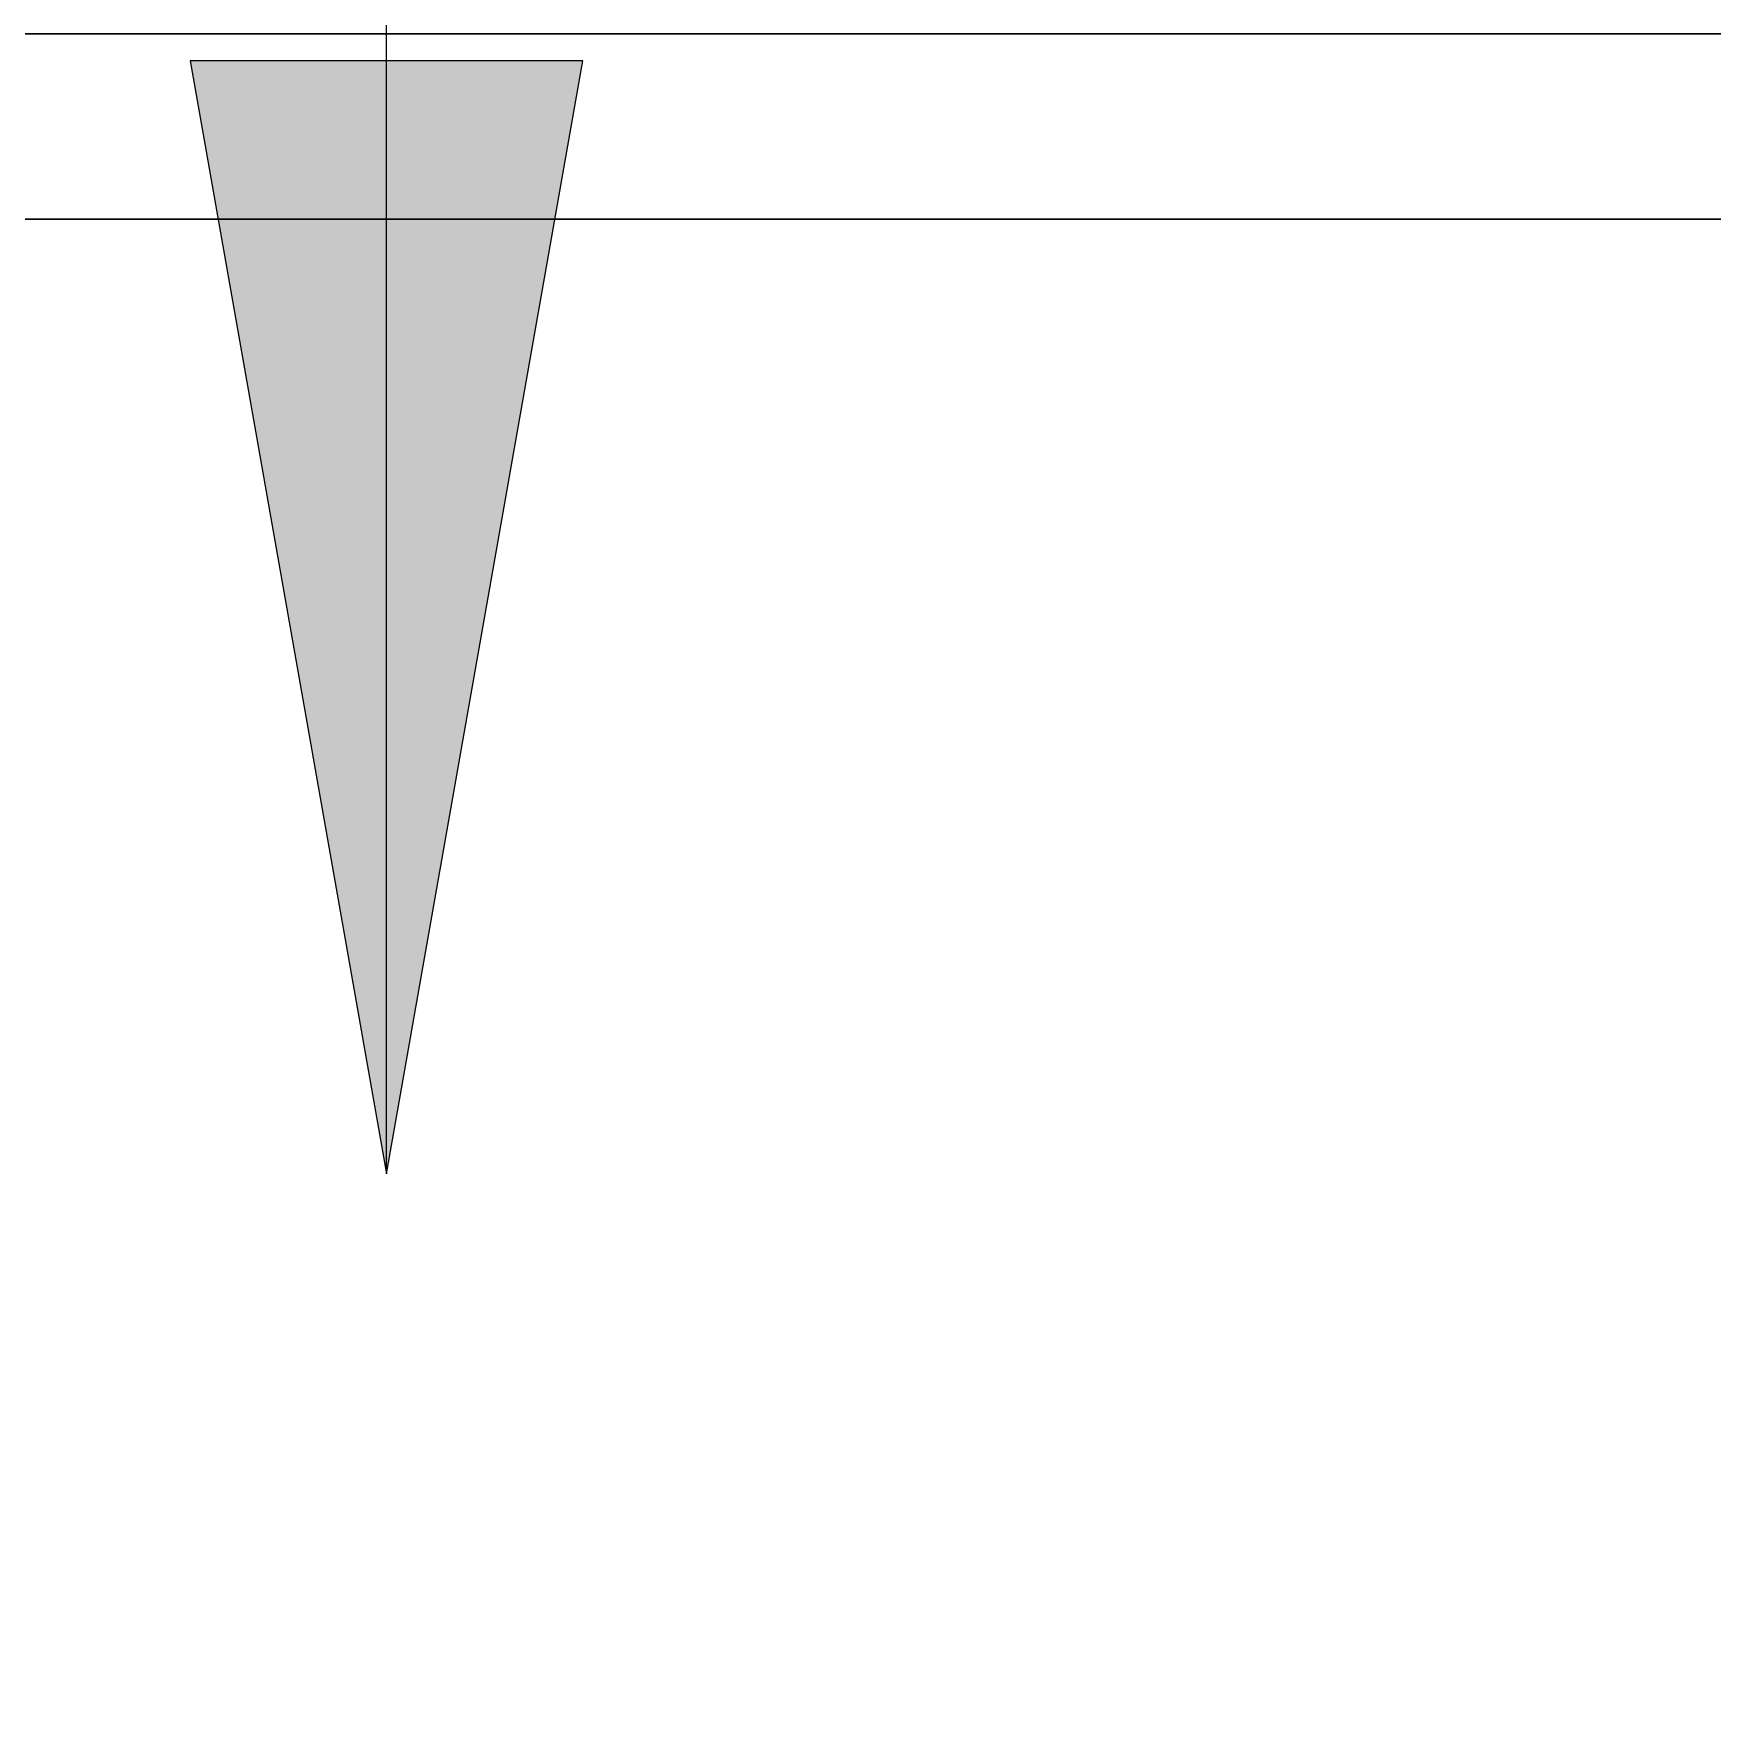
# Model space of a CAD drawing. Header units: millimetres. Extents: x -853228 to -774597, y -17231 to 22435.
# Drawn here: x -809330.2 to -808877.9, y 7489.2 to 7944 of the extents above; entities that cross this region are included whole.
import ezdxf

# ---------------------------------------------------------------- set-up
doc = ezdxf.new("R2010")
doc.units = ezdxf.units.MM
for name, color, linetype, lineweight in [('A-CLNG', 2, 'Continuous', 9), ('A-CLNG-PATT', 2, 'Continuous', 9), ('A-DETL', 1, 'Continuous', 70), ('A-GLAZ-CURT', 2, 'Continuous', 9), ('G-ANNO-TEXT', 3, 'Continuous', 9)]:
    doc.layers.add(name, color=color, linetype=linetype, lineweight=lineweight)

# ---------------------------------------------------------------- blocks, each defined once
blk = doc.blocks.new('PPLS-PP19_Custom Tile Pattern - Custom Tile Pattern-V53-4261-01 ENLARGED UPPER PLATFORM LEVEL - REFLECTED CEILING PLAN - SHEET 2')
at = {"layer": 'A-GLAZ-CURT'}
for p, q in [((-300, 0), (300, 0)), ((300, 0), (-300, 0)), ((195.99, 0), (213.31, 0)), ((213.31, 0), (195.99, 0)), ((230.06, 0), (300, 0)), ((-300, -50), (300, -50)), ((300, -50), (-300, -50))]:
    blk.add_line(p, q, dxfattribs=at)
for points, knots in [([(-126.5, 0), (-122.44, 0), (-108.71, 0), (-86.68, 0), (-63.44, 0), (-54.4, 0), (-48.53, 0), (-30.79, 0), (-18.03, 0), (8.61, 0), (14.58, 0), (19.63, 0), (20.5, 0)], [-5231.017328, -5231.017328, -5231.017328, -5231.017328, -4994.692869, -4542.524482, -4008.285538, -3689.699207, -3546.54457, -3315.260113, -2864.387349, -2439.246196, -2084.094819, -2018.208936, -2018.208936, -2018.208936, -2018.208936]), ([(9.32, 0), (9.08, 0), (7.65, 0), (2.57, 0), (-12.23, 0), (-25.64, 0), (-40, 0), (-56.24, 0), (-75.59, 0), (-94, 0), (-112.01, 0), (-114.94, 0), (-115.63, 0)], [-2922.926651, -2922.926651, -2922.926651, -2922.926651, -2882.788014, -2720.818881, -2518.50168, -2125.455881, -1792.521578, -1466.981642, -1208.454564, -789.402658, -501.969187, -243.577221, -243.577221, -243.577221, -243.577221]), ([(31.18, 0), (25.97, 0), (11.99, 0), (-16.92, 0), (-47.42, 0), (-65.77, 0), (-66.37, 0), (-66.38, 0)], [-4496.803627, -4496.803627, -4496.803627, -4496.803627, -4222.080604, -3745.412743, -2981.410125, -2542.574734, -2498.224237, -2498.224237, -2498.224237, -2498.224237]), ([(-48.33, 0), (-44.69, 0), (-31.84, 0), (-12.78, 0), (4.23, 0), (9.64, 0), (10.14, 0), (10.18, 0)], [-4255.20505, -4255.20505, -4255.20505, -4255.20505, -4065.652676, -3589.737505, -3285.047089, -3066.359526, -3044.715262, -3044.715262, -3044.715262, -3044.715262]), ([(20.61, 0), (18.65, 0), (11.6, 0), (-2.9, 0), (-20.62, 0), (-32.81, 0), (-42.45, 0), (-47.04, 0), (-47.78, 0)], [-2043.197134, -2043.197134, -2043.197134, -2043.197134, -1925.670641, -1617.263037, -1290.787923, -1039.307308, -819.71621, -773.893057, -773.893057, -773.893057, -773.893057]), ([(-36.78, 0), (-32.43, 0), (-19.22, 0), (8.83, 0), (43.36, 0), (70.92, 0), (82.12, 0), (83.66, 0)], [-6191.144455, -6191.144455, -6191.144455, -6191.144455, -5862.463379, -5340.621928, -4573.028122, -4094.177415, -3869.465285, -3869.465285, -3869.465285, -3869.465285]), ([(19.77, 0), (14.26, 0), (1.26, 0), (-16.58, 0), (-34.76, 0), (-36.04, 0)], [-10229.544997, -10229.544997, -10229.544997, -10229.544997, -9884.23066, -9424.652049, -9182.880979, -9182.880979, -9182.880979, -9182.880979]), ([(20.62, 0), (14.4, 0), (0.87, 0), (-17.84, 0), (-30.57, 0), (-31.82, 0), (-32, 0)], [-3674.068559, -3674.068559, -3674.068559, -3674.068559, -3333.063701, -2994.501669, -2698.150104, -2614.070998, -2614.070998, -2614.070998, -2614.070998]), ([(-30.52, 0), (-27.11, 0), (-17.83, 0), (2.35, 0), (14.87, 0), (20.6, 0)], [-2323.618664, -2323.618664, -2323.618664, -2323.618664, -2142.497158, -1716.209403, -1377.320117, -1377.320117, -1377.320117, -1377.320117]), ([(8.33, 0), (8.19, 0), (7.18, 0), (0.32, 0), (-13.89, 0), (-24.92, 0), (-29.03, 0)], [-3574.286521, -3574.286521, -3574.286521, -3574.286521, -3526.962355, -3285.499107, -2903.012179, -2680.714891, -2680.714891, -2680.714891, -2680.714891]), ([(-28.57, 0), (-26.93, 0), (-20.29, 0), (-11.45, 0), (2.08, 0), (12.49, 0), (18.56, 0), (20.65, 0)], [-5361.429781, -5361.429781, -5361.429781, -5361.429781, -5261.36855, -5050.479954, -4785.90057, -4596.498881, -4481.328723, -4481.328723, -4481.328723, -4481.328723]), ([(-15.19, 0), (-13.07, 0), (7.48, 0), (42.82, 0), (72.08, 0), (87.99, 0), (89.56, 0)], [-461.142613, -461.142613, -461.142613, -461.142613, -429.606584, -390.253598, -346.313304, -341.483053, -341.483053, -341.483053, -341.483053]), ([(-2.63, 0), (-2.47, 0), (-1.22, 0), (4.92, 0), (15.97, 0), (22.54, 0), (24.49, 0)], [-226.825321, -226.825321, -226.825321, -226.825321, -220.269177, -206.416616, -198.214427, -187.717507, -187.717507, -187.717507, -187.717507]), ([(20.59, 0), (19.81, 0), (9.74, 0), (3.08, 0), (-1.67, 0), (-2.25, 0)], [-289.041063, -289.041063, -289.041063, -289.041063, -285.83788, -246.234814, -234.646884, -234.646884, -234.646884, -234.646884]), ([(24.69, 0), (24.54, 0), (20.99, 0), (15.48, 0), (10.8, 0), (9.63, 0)], [-4368.572414, -4368.572414, -4368.572414, -4368.572414, -4306.476363, -4080.000647, -3772.857994, -3772.857994, -3772.857994, -3772.857994]), ([(18.16, 0), (19.15, 0), (24.25, 0), (25.66, 0), (26.12, 0)], [-5700.113719, -5700.113719, -5700.113719, -5700.113719, -5554.232259, -5302.431367, -5302.431367, -5302.431367, -5302.431367]), ([(89.56, 0), (87.36, 0), (83.03, 0), (74.4, 0), (62.26, 0), (51.85, 0), (43.81, 0), (29.53, 0), (22.73, 0), (20.71, 0), (20.44, 0)], [-7350.086743, -7350.086743, -7350.086743, -7350.086743, -7135.649961, -6924.452779, -6738.82075, -6548.303034, -6314.283804, -6135.05769, -5972.647715, -5944.650052, -5944.650052, -5944.650052, -5944.650052]), ([(30.82, 0), (29.27, 0), (25.87, 0), (22.46, 0), (20.61, 0)], [-10462.034656, -10462.034656, -10462.034656, -10462.034656, -10363.088938, -10247.078414, -10247.078414, -10247.078414, -10247.078414]), ([(103.09, 0), (101.08, 0), (86.31, 0), (63.34, 0), (37.01, 0), (25.29, 0), (20.85, 0)], [-375.435014, -375.435014, -375.435014, -375.435014, -369.147452, -330.153101, -307.516438, -289.397823, -289.397823, -289.397823, -289.397823]), ([(70.61, 0), (66.16, 0), (55.8, 0), (39.61, 0), (29.92, 0), (22.48, 0), (20.89, 0)], [-4647.237329, -4647.237329, -4647.237329, -4647.237329, -4326.416877, -4098.545751, -3766.694881, -3679.062885, -3679.062885, -3679.062885, -3679.062885]), ([(21.37, 0), (21.77, 0), (23.21, 0), (24.62, 0), (24.72, 0), (24.72, 0)], [-4467.858151, -4467.858151, -4467.858151, -4467.858151, -4445.288762, -4384.376941, -4376.041937, -4376.041937, -4376.041937, -4376.041937]), ([(21.53, 0), (22.04, 0), (24.6, 0), (31, 0), (39.04, 0), (51.19, 0), (58.74, 0), (61.34, 0), (61.45, 0)], [-1992.768506, -1992.768506, -1992.768506, -1992.768506, -1956.422387, -1818.904206, -1645.594513, -1443.202566, -1228.752106, -1120.932285, -1120.932285, -1120.932285, -1120.932285]), ([(76.63, 0), (74.8, 0), (67.65, 0), (53.52, 0), (37, 0), (26.59, 0), (22.37, 0), (21.65, 0)], [-3095.572228, -3095.572228, -3095.572228, -3095.572228, -2950.589685, -2634.532728, -2313.748533, -2106.613311, -2063.714818, -2063.714818, -2063.714818, -2063.714818]), ([(21.72, 0), (24.25, 0), (28.87, 0), (37.44, 0), (45.92, 0), (57.76, 0), (64.47, 0), (72.74, 0), (75.22, 0), (76.03, 0), (76.21, 0)], [-1355.444221, -1355.444221, -1355.444221, -1355.444221, -1206.526904, -1089.329421, -901.315459, -753.071572, -495.328968, -421.953223, -334.951786, -290.452333, -290.452333, -290.452333, -290.452333]), ([(27.44, 0), (27.9, 0), (29.54, 0), (38.07, 0), (53.39, 0), (71.67, 0), (84.83, 0), (85.61, 0), (88.13, 0), (88.86, 0)], [-5037.309798, -5037.309798, -5037.309798, -5037.309798, -4887.603822, -4705.298446, -4353.683244, -3960.84581, -3759.045785, -3336.541051, -3181.45882, -3181.45882, -3181.45882, -3181.45882]), ([(27.89, 0), (29.09, 0), (33.4, 0), (48.37, 0), (67.71, 0), (82.47, 0), (89.56, 0)], [-147.777612, -147.777612, -147.777612, -147.777612, -135.792042, -118.513713, -97.899267, -76.651344, -76.651344, -76.651344, -76.651344]), ([(53.18, 0), (53.06, 0), (52.22, 0), (44.99, 0), (36.46, 0), (30.82, 0)], [-622.740158, -622.740158, -622.740158, -622.740158, -566.066452, -360.610861, 0, 0, 0, 0]), ([(136.44, 0), (121.66, 0), (86.93, 0), (51.16, 0), (31.18, 0)], [-106.750556, -106.750556, -106.750556, -106.750556, -59.610984, 0, 0, 0, 0]), ([(88.54, 0), (82.16, 0), (71.01, 0), (57.82, 0), (46.51, 0), (41.18, 0), (36.02, 0), (35.54, 0), (35.54, 0)], [-381.017509, -381.017509, -381.017509, -381.017509, -357.622665, -341.267687, -334.000314, -326.15566, -319.318397, -317.489778, -317.489778, -317.489778, -317.489778]), ([(36.29, 0), (37.77, 0), (48.82, 0), (64.79, 0), (95.91, 0), (124.45, 0), (132.42, 0), (134.6, 0)], [-314.598523, -314.598523, -314.598523, -314.598523, -305.899624, -287.17622, -249.500363, -194.761443, -152.241002, -152.241002, -152.241002, -152.241002]), ([(61.47, 0), (61.47, 0), (61.21, 0), (54.61, 0), (53.71, 0), (53.56, 0)], [-1113.311073, -1113.311073, -1113.311073, -1113.311073, -1096.402191, -891.204116, -747.28819, -747.28819, -747.28819, -747.28819]), ([(76.22, 0), (75.58, 0), (73.64, 0), (71.05, 0), (70.61, 0)], [-193.634889, -193.634889, -193.634889, -193.634889, -31.537676, 0, 0, 0, 0]), ([(168.37, 0), (167.68, 0), (162.47, 0), (147.02, 0), (115.08, 0), (94.89, 0), (89.56, 0)], [-543.375029, -543.375029, -543.375029, -543.375029, -530.793311, -458.593899, -401.860199, -382.274191, -382.274191, -382.274191, -382.274191]), ([(90.33, 0), (94.36, 0), (106.18, 0), (116.36, 0), (128.63, 0), (128.95, 0)], [-75.885801, -75.885801, -75.885801, -75.885801, -63.759246, -39.050993, -35.895543, -35.895543, -35.895543, -35.895543]), ([(114.39, 0), (114.2, 0), (112.08, 0), (105.42, 0), (95.62, 0), (91.97, 0), (90.37, 0)], [-8148.58938, -8148.58938, -8148.58938, -8148.58938, -8105.191388, -7723.759874, -7531.75727, -7376.617754, -7376.617754, -7376.617754, -7376.617754]), ([(90.69, 0), (106.62, 0), (122.52, 0), (138.28, 0), (138.53, 0)], [-340.322825, -340.322825, -340.322825, -340.322825, -291.370682, -290.5735, -290.5735, -290.5735, -290.5735]), ([(94.4, 0), (94.4, 0), (94.64, 0), (99.11, 0), (108.97, 0), (120.79, 0), (139.94, 0), (163.31, 0), (185.23, 0), (193.62, 0), (194.69, 0), (194.79, 0)], [-2348.345796, -2348.345796, -2348.345796, -2348.345796, -2310.419338, -2233.599744, -2052.234781, -1843.028543, -1530.39897, -1095.004608, -529.74427, -295.064701, -265.121568, -265.121568, -265.121568, -265.121568]), ([(129.02, 0), (129.02, 0), (124.41, 0), (122.35, 0), (114.96, 0), (108.04, 0), (103.09, 0)], [-35.386604, -35.386604, -35.386604, -35.386604, -31.430235, -22.807238, -15.488593, 0, 0, 0, 0]), ([(157.9, 0), (156.77, 0), (151.67, 0), (143.29, 0), (134.04, 0), (126.24, 0), (118.6, 0), (114.23, 0), (111.98, 0), (105.66, 0), (105.23, 0), (105.23, 0)], [-10292.955006, -10292.955006, -10292.955006, -10292.955006, -10098.273015, -9847.788484, -9677.714971, -9567.007022, -9453.21225, -9220.200448, -9012.77275, -8966.157302, -8929.495943, -8929.495943, -8929.495943, -8929.495943]), ([(105.26, 0), (105.52, 0), (111.01, 0), (112.65, 0), (113.59, 0)], [-8920.561005, -8920.561005, -8920.561005, -8920.561005, -8814.835624, -8577.462505, -8577.462505, -8577.462505, -8577.462505]), ([(128.58, 0), (128.8, 0), (130.16, 0), (139.26, 0), (152.67, 0), (161.24, 0), (162.19, 0), (162.75, 0)], [-633.326174, -633.326174, -633.326174, -633.326174, -627.736123, -618.981161, -602.094757, -592.980799, -581.414464, -581.414464, -581.414464, -581.414464]), ([(137.1, 0), (136, 0), (133.64, 0), (129.87, 0), (129.11, 0)], [-670.405967, -670.405967, -670.405967, -670.405967, -651.020627, -640.742133, -640.742133, -640.742133, -640.742133]), ([(193.8, 0), (193.33, 0), (190.11, 0), (183.13, 0), (171, 0), (161.95, 0), (161.28, 0), (158.35, 0), (157.85, 0), (157.77, 0)], [-11665.349007, -11665.349007, -11665.349007, -11665.349007, -11565.880756, -11105.624034, -10839.086983, -10768.332124, -10666.779182, -10580.760289, -10550.278881, -10550.278881, -10550.278881, -10550.278881]), ([(300, 0), (286.53, 0), (254.22, 0), (207.11, 0), (177.41, 0), (159.34, 0), (158.33, 0), (158.3, 0)], [-285.253232, -285.253232, -285.253232, -285.253232, -244.693688, -187.987675, -143.776725, -129.632772, -123.352749, -123.352749, -123.352749, -123.352749]), ([(159.07, 0), (159.13, 0), (160.84, 0), (165.21, 0), (174.15, 0), (185.98, 0), (208.82, 0), (219.42, 0), (230.06, 0)], [-115.643202, -115.643202, -115.643202, -115.643202, -114.681583, -87.660824, -65.295536, -41.623857, -24.459831, 0, 0, 0, 0]), ([(162.75, 0), (165.4, 0), (170.91, 0), (172.61, 0), (172.61, 0)], [-111.264224, -111.264224, -111.264224, -111.264224, -56.742688, -19.085662, -19.085662, -19.085662, -19.085662]), ([(226.6, 0), (224.47, 0), (220.31, 0), (200.27, 0), (182.99, 0), (174.27, 0), (169.67, 0), (168.99, 0)], [-9184.606027, -9184.606027, -9184.606027, -9184.606027, -9016.44624, -8717.832359, -8253.978395, -8152.463617, -8069.855175, -8069.855175, -8069.855175, -8069.855175]), ([(215.22, 0), (214.62, 0), (210.55, 0), (203.98, 0), (187.54, 0), (175.3, 0), (169.49, 0)], [-203.825446, -203.825446, -203.825446, -203.825446, -198.527383, -184.406837, -162.427601, -142.916156, -142.916156, -142.916156, -142.916156]), ([(171.51, 0), (176.48, 0), (193.23, 0), (201.73, 0), (208.81, 0), (212.9, 0), (221.93, 0), (227.16, 0)], [-7971.819559, -7971.819559, -7971.819559, -7971.819559, -7784.112253, -7606.717214, -7289.299508, -7042.621073, -6783.57697, -6783.57697, -6783.57697, -6783.57697]), ([(172.07, 0), (177.66, 0), (187.87, 0), (201.08, 0), (207.47, 0), (213.96, 0), (215.11, 0)], [-255.364076, -255.364076, -255.364076, -255.364076, -237.955587, -223.92608, -215.862851, -208.75215, -208.75215, -208.75215, -208.75215]), ([(300, 0), (288.22, 0), (262, 0), (230.43, 0), (219.94, 0), (219.02, 0)], [-12528.858583, -12528.858583, -12528.858583, -12528.858583, -11905.454923, -11162.864862, -10856.732305, -10856.732305, -10856.732305, -10856.732305]), ([(219.9, 0), (220.86, 0), (223.23, 0), (226.24, 0), (227.41, 0)], [-10670.940496, -10670.940496, -10670.940496, -10670.940496, -10511.382485, -10418.477105, -10418.477105, -10418.477105, -10418.477105]), ([(247.1, 0), (246.76, 0), (245.04, 0), (238.34, 0), (230.44, 0), (227.58, 0), (227.32, 0)], [-9649.085549, -9649.085549, -9649.085549, -9649.085549, -9581.591397, -9406.094246, -9221.510254, -9202.892851, -9202.892851, -9202.892851, -9202.892851]), ([(227.43, 0), (231.43, 0), (247.07, 0), (266.73, 0), (281.71, 0), (291.71, 0), (296.52, 0), (297.86, 0), (298.09, 0)], [-6779.103247, -6779.103247, -6779.103247, -6779.103247, -6582.165592, -6068.460911, -5766.029927, -5566.724884, -5280.360606, -5199.253518, -5199.253518, -5199.253518, -5199.253518]), ([(228.4, 0), (234.39, 0), (242.85, 0), (246.54, 0), (246.96, 0)], [-10392.252783, -10392.252783, -10392.252783, -10392.252783, -9925.173265, -9834.877357, -9834.877357, -9834.877357, -9834.877357]), ([(284.76, 0), (284.76, 0), (285.09, 0), (287.47, 0), (293.59, 0), (297.76, 0), (300, 0)], [-4110.630118, -4110.630118, -4110.630118, -4110.630118, -4053.389046, -3959.664717, -3862.421465, -3746.95702, -3746.95702, -3746.95702, -3746.95702]), ([(297.38, 0), (295.84, 0), (291.62, 0), (285.38, 0), (284.87, 0)], [-4803.172655, -4803.172655, -4803.172655, -4803.172655, -4358.271401, -4143.037883, -4143.037883, -4143.037883, -4143.037883])]:
    blk.add_open_spline(points, degree=3, knots=knots, dxfattribs=at)
for points in [[(19.75, 0), (19.06, 0), (18.58, 0), (18.16, 0)], [(24.49, 0), (25.23, 0), (25.72, 0), (26.04, 0)], [(80.35, 0), (79.57, 0), (78.27, 0), (76.63, 0)], [(84.06, 0), (83.48, 0), (82.41, 0), (81.72, 0)], [(89.54, 0), (91.27, 0), (93.17, 0), (94.33, 0)], [(168.74, 0), (168.74, 0), (169.81, 0), (171.51, 0)], [(195.11, 0), (194.91, 0), (194.44, 0), (193.8, 0)]]:
    blk.add_open_spline(points, degree=3, dxfattribs=at)
blk = doc.blocks.new('PPLS-PP19_Custom Tile Pattern - Custom Tile Pattern-V54-4261-01 ENLARGED UPPER PLATFORM LEVEL - REFLECTED CEILING PLAN - SHEET 2')
at = {"layer": 'A-GLAZ-CURT'}
for p, q in [((-300, 0), (300, 0)), ((300, 0), (-300, 0)), ((-293.07, 0), (-275.75, 0)), ((-275.75, 0), (-293.07, 0)), ((-222.32, 0), (-205, 0)), ((-205, 0), (-222.32, 0)), ((-300, -50), (300, -50)), ((300, -50), (-300, -50))]:
    blk.add_line(p, q, dxfattribs=at)
at = {"layer": 'A-GLAZ-CURT', "flags": 128}
for points in [[(-300, 0), (-291.56, 0), (-283.3, 0), (-275.2, 0), (-267.26, 0), (-259.45, 0), (-251.77, 0), (-244.2, 0), (-236.74, 0), (-229.36, 0), (-222.06, 0), (-214.83, 0), (-207.71, 0), (-200.76, 0), (-194.02, 0), (-187.54, 0), (-181.38, 0), (-175.58, 0), (-170.25, 0), (-165.72, 0)], [(-165.73, 0), (-169.65, 0), (-174.47, 0), (-179.49, 0), (-184.81, 0), (-190.44, 0), (-196.37, 0), (-202.58, 0), (-209.04, 0), (-215.73, 0), (-222.63, 0), (-229.72, 0), (-236.97, 0), (-244.39, 0), (-251.96, 0), (-259.67, 0), (-267.51, 0), (-275.48, 0), (-283.55, 0), (-291.73, 0), (-300, 0)], [(-165.64, 0), (-162.01, 0), (-159.53, 0), (-157.46, 0), (-154.52, 0), (-149.42, 0), (-141.84, 0), (-132.81, 0), (-126.08, 0)], [(-125.17, 0), (-128.55, 0), (-134.16, 0), (-140.03, 0), (-145.5, 0), (-150.63, 0), (-155.53, 0), (-160.27, 0), (-164.95, 0)]]:
    blk.add_lwpolyline(points, dxfattribs=at)
at = {"layer": 'A-GLAZ-CURT'}
for points, knots in [([(-300, 0), (-284.65, 0), (-236.57, 0), (-195.22, 0), (-169.64, 0), (-166.48, 0)], [-5323.127839, -5323.127839, -5323.127839, -5323.127839, -4502.809032, -2700.551212, -2439.766926, -2439.766926, -2439.766926, -2439.766926]), ([(-234.67, 0), (-249.85, 0), (-270.93, 0), (-294.48, 0), (-300, 0)], [-14687.853025, -14687.853025, -14687.853025, -14687.853025, -13729.592194, -13439.944408, -13439.944408, -13439.944408, -13439.944408]), ([(-166.51, 0), (-168.36, 0), (-175.57, 0), (-185.59, 0), (-209.77, 0), (-232.01, 0), (-255.22, 0), (-262.59, 0), (-264.9, 0), (-265.4, 0)], [-2125.15159, -2125.15159, -2125.15159, -2125.15159, -2029.680487, -1755.085331, -1400.429864, -858.079193, -543.655514, -208.940337, 0, 0, 0, 0]), ([(-258.6, 0), (-257.91, 0), (-254.26, 0), (-245.75, 0), (-238.44, 0), (-235.65, 0)], [-5722.54675, -5722.54675, -5722.54675, -5722.54675, -5657.471696, -5413.335975, -5261.670502, -5261.670502, -5261.670502, -5261.670502]), ([(-96.79, 0), (-107.85, 0), (-141.49, 0), (-189.91, 0), (-227.29, 0), (-234.14, 0)], [-18373.422017, -18373.422017, -18373.422017, -18373.422017, -17136.203329, -15131.813646, -14699.061984, -14699.061984, -14699.061984, -14699.061984]), ([(-133.82, 0), (-135.51, 0), (-137.8, 0), (-149.31, 0), (-162.01, 0), (-177.91, 0), (-199.46, 0), (-216.65, 0), (-231.26, 0), (-233.46, 0), (-234, 0)], [-2731.647847, -2731.647847, -2731.647847, -2731.647847, -2418.507304, -2308.929706, -2113.765672, -1763.376603, -1422.553702, -978.033455, -846.069444, -682.911962, -682.911962, -682.911962, -682.911962]), ([(-233.54, 0), (-229.78, 0), (-222.71, 0), (-213.1, 0), (-200.2, 0), (-185.8, 0), (-174.38, 0), (-166.18, 0), (-166.03, 0)], [-5223.264148, -5223.264148, -5223.264148, -5223.264148, -5017.494783, -4832.723979, -4666.091899, -4349.945572, -4000.813434, -3994.260819, -3994.260819, -3994.260819, -3994.260819]), ([(-233.49, 0), (-233.44, 0), (-232.38, 0), (-230.74, 0), (-225.3, 0), (-223.63, 0)], [-455.274641, -455.274641, -455.274641, -455.274641, -440.605512, -119.536984, 0, 0, 0, 0]), ([(-223.63, 0), (-219.39, 0), (-206.17, 0), (-188.58, 0), (-169.02, 0), (-152.12, 0), (-136.84, 0), (-127.33, 0), (-124.19, 0), (-123.43, 0), (-123.28, 0)], [-5463.295695, -5463.295695, -5463.295695, -5463.295695, -5161.076232, -4739.070012, -4465.409639, -4149.119819, -3839.893365, -3647.167523, -3488.92562, -3439.852845, -3439.852845, -3439.852845, -3439.852845]), ([(-165.71, 0), (-148.61, 0), (-127.95, 0), (-110.8, 0), (-99.5, 0), (-91.46, 0)], [-2418.544114, -2418.544114, -2418.544114, -2418.544114, -1002.059161, -460.363443, 0, 0, 0, 0]), ([(-137.88, 0), (-140.56, 0), (-147.66, 0), (-147.69, 0), (-157.36, 0), (-163.79, 0), (-165.68, 0)], [-3187.727384, -3187.727384, -3187.727384, -3187.727384, -2919.378265, -2477.344047, -2237.412286, -2139.418741, -2139.418741, -2139.418741, -2139.418741]), ([(-152.35, 0), (-151.03, 0), (-147.71, 0), (-143.57, 0), (-138.62, 0)], [-3494.978217, -3494.978217, -3494.978217, -3494.978217, -3371.022232, -3227.460399, -3227.460399, -3227.460399, -3227.460399])]:
    blk.add_open_spline(points, degree=3, knots=knots, dxfattribs=at)
blk.add_open_spline([(-165.73, 0), (-162.26, 0), (-158.6, 0), (-157.22, 0)], degree=3, dxfattribs=at)
blk = doc.blocks.new('*U470')
at = {"layer": 'A-CLNG'}
for p, q in [((-4746.61, 4315.01), (-12525, 4315.01)), ((-12525, 4315.01), (-4746.61, 4315.01))]:
    blk.add_line(p, q, dxfattribs=at)
at = {"layer": 'A-GLAZ-CURT', "rotation": 180}
for name, p in [('PPLS-PP19_Custom Tile Pattern - Custom Tile Pattern-V54-4261-01 ENLARGED UPPER PLATFORM LEVEL - REFLECTED CEILING PLAN - SHEET 2', (-7800.06, 4315)), ('PPLS-PP19_Custom Tile Pattern - Custom Tile Pattern-V53-4261-01 ENLARGED UPPER PLATFORM LEVEL - REFLECTED CEILING PLAN - SHEET 2', (-7200.06, 4315))]:
    blk.add_blockref(name, p, dxfattribs=at)
blk = doc.blocks.new('C-1-PP19-AR-4261-01-B_20250910-022855_EXDIM')
at = {"layer": 'A-DETL', "lineweight": 9}
for p, q in [((-1177.39, 4365), (-12525, 4365)), ((-12525, 4315), (-1177.39, 4315))]:
    blk.add_line(p, q, dxfattribs=at)

msp = doc.modelspace()

# ---------------------------------------------------------------- hatches: boundary and pattern name
at = {"layer": 'A-CLNG-PATT', "lineweight": 25}
h = msp.add_hatch(dxfattribs=at)
h.set_pattern_fill('FP_11', color=256, style=0, pattern_type=2)
h.set_pattern_definition([(90, (-814207.4, 7211.5), (3600, -2e-13), [1200, 0]), (90, (-817807.4, 7211.5), (3600, -2e-13), [1200, 0]), (0, (-817807.4, 8336.5), (0, -1200), [3600, 0]), (0, (-817807.4, 7286.5), (0, -1200), [3600, 0])])
h.paths.add_polyline_path([(-814207.37, 4129.03), (-806428.99, 4129.03), (-806429.94, 7894.02), (-814207.37, 7894.02), (-814207.37, 4494.02)])
at = {"layer": 'G-ANNO-TEXT'}
msp.add_hatch(color=7, dxfattribs=at).paths.add_polyline_path([(-809235.11, 7636.76), (-809182.21, 7936.76), (-809288.01, 7936.76)])

# ---------------------------------------------------------------- linework, layer by layer
at = {"layer": 'G-ANNO-TEXT', "color": 10}
for p, q in [((-809235.11, 7636.76), (-809235.11, 15067.27)), ((-809182.21, 7936.76), (-809288.01, 7936.76)), ((-809288.01, 7936.76), (-809235.11, 7636.76)), ((-809235.11, 7636.76), (-809182.21, 7936.76))]:
    msp.add_line(p, q, dxfattribs=at)

# ---------------------------------------------------------------- block references
for name in ['C-1-PP19-AR-4261-01-B_20250910-022855_EXDIM', '*U470']:
    msp.add_blockref(name, (-801682.37, 3579.02))

doc.saveas('drawing.dxf')
